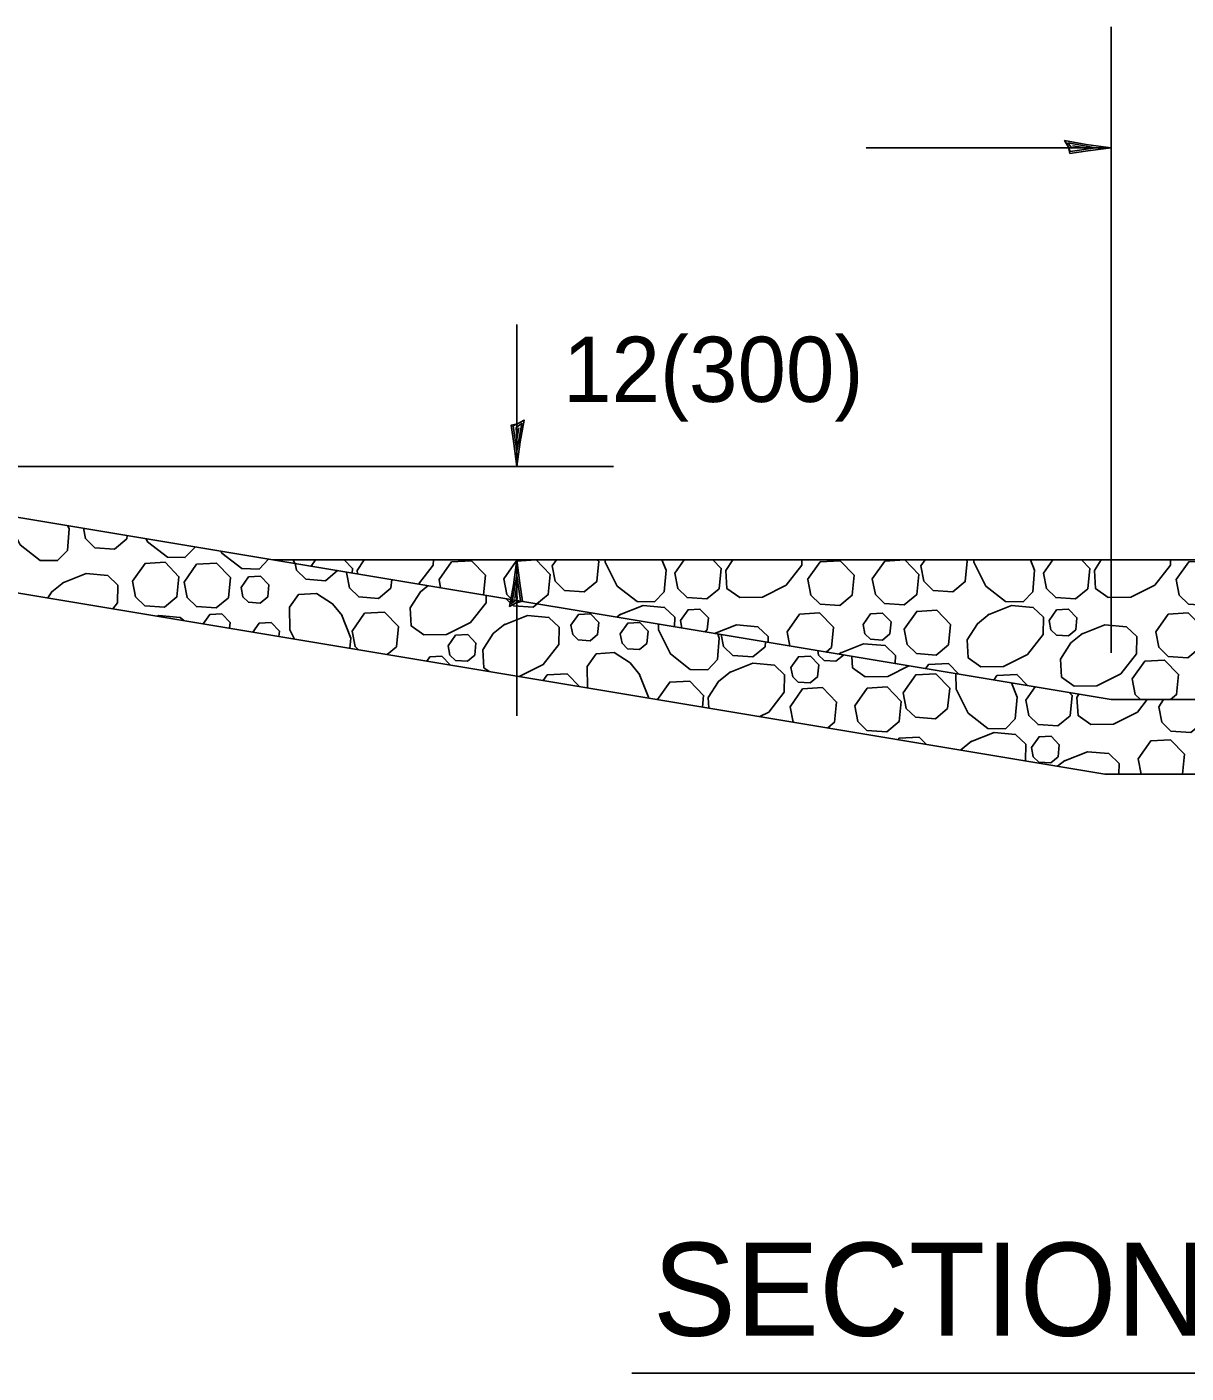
# Model space of a CAD drawing. Extents: x 99735 to 110633, y 79090 to 87272.
# Drawn here: x 100427.8 to 100552.2, y 84639.6 to 84784.1 of the extents above; entities that cross this region are included whole.
import ezdxf

# ---------------------------------------------------------------- set-up
doc = ezdxf.new("R2010")
doc.units = 0
doc.layers.add('Sheets_General Details', color=7, linetype='Continuous')

msp = doc.modelspace()

# ---------------------------------------------------------------- linework, layer by layer
at = {"layer": 'Sheets_General Details'}
for p, q in [((100544.16, 84716.89), (100544.16, 84784.07)), ((100544.16, 84771.11), (100517.88, 84771.11)), ((100480.35, 84736.89), (100480.35, 84752.13)), ((100544.16, 84711.89), (100374.43, 84740.17)), ((100404.16, 84736.89), (100490.73, 84736.89)), ((100543.5, 84703.89), (100392.85, 84728.99)), ((100454.16, 84726.89), (100654.16, 84726.89)), ((100480.35, 84726.89), (100480.35, 84710.15)), ((100554.16, 84711.89), (100544.16, 84711.89)), ((100554.16, 84703.89), (100543.5, 84703.89)), ((100492.71, 84639.62), (100614.27, 84639.62))]:
    msp.add_line(p, q, dxfattribs=at)
for points in [[(100539.57, 84771.17), (100539.73, 84770.49), (100541.67, 84770.78), (100544.16, 84771.11), (100541.5, 84771.47), (100539.16, 84771.88), (100539.57, 84771.17), (100539.78, 84770.72), (100542.49, 84771.11), (100539.52, 84771.63), (100539.96, 84771.05), (100541.21, 84771.13), (100540.01, 84771.31)], [(100480.42, 84741.48), (100479.74, 84741.32), (100480.03, 84739.38), (100480.35, 84736.89), (100480.72, 84739.55), (100481.13, 84741.89), (100480.42, 84741.48), (100479.97, 84741.27), (100480.36, 84738.56), (100480.88, 84741.52), (100480.3, 84741.09), (100480.37, 84739.84), (100480.56, 84741.04)], [(100432.16, 84730.55), (100432.3, 84730.21), (100432.1, 84727.9), (100431.06, 84726.8), (100429.18, 84726.83), (100427.05, 84728.5), (100425.76, 84731.08), (100425.75, 84731.62)], [(100438.52, 84729.49), (100438.49, 84729.14), (100437.16, 84728.04), (100435.04, 84728.19), (100434.04, 84729.16), (100433.83, 84730.27)], [(100445.77, 84728.28), (100445.77, 84728.22), (100444.72, 84727.12), (100442.85, 84727.16), (100440.72, 84728.83), (100440.55, 84729.15)], [(100453.7, 84726.96), (100452.69, 84725.9), (100450.82, 84725.94), (100448.69, 84727.61), (100448.58, 84727.82)], [(100439.1, 84724.58), (100440.44, 84726.5), (100442.59, 84726.62), (100444.08, 84725.07), (100443.87, 84722.9), (100442.54, 84721.8), (100440.42, 84721.95), (100439.42, 84722.92), (100439.1, 84724.58)], [(100444.63, 84724.5), (100445.97, 84726.42), (100448.12, 84726.54), (100449.61, 84724.99), (100449.4, 84722.82), (100448.07, 84721.72), (100445.95, 84721.87), (100444.96, 84722.84), (100444.63, 84724.5)], [(100456.36, 84726.89), (100456.52, 84726.49)], [(100461.12, 84725.73), (100459.83, 84724.65), (100457.71, 84724.8), (100456.71, 84725.77), (100456.57, 84726.48)], [(100458.26, 84726.2), (100458.74, 84726.89)], [(100461.83, 84726.89), (100462.73, 84725.96), (100462.68, 84725.47)], [(100463.24, 84725.37), (100463.22, 84725.74), (100463.95, 84726.89)], [(100471.4, 84726.89), (100471.39, 84726.3), (100469.81, 84724.28)], [(100472.01, 84724.76), (100473.36, 84726.67), (100475.5, 84726.79), (100476.99, 84725.25), (100476.78, 84723.12)], [(100478.95, 84724.84), (100480.29, 84726.75), (100482.44, 84726.87), (100483.93, 84725.33), (100483.72, 84723.16), (100482.52, 84722.16)], [(100480.29, 84722.29), (100480.97, 84722.45), (100480.68, 84724.39), (100480.35, 84726.89), (100479.99, 84724.22), (100479.58, 84721.89), (100480.29, 84722.29), (100480.74, 84722.5), (100480.35, 84725.21), (100479.83, 84722.25), (100480.41, 84722.68), (100480.33, 84723.93), (100480.15, 84722.73)], [(100484.16, 84726.24), (100484.62, 84726.89)], [(100489, 84726.89), (100489.15, 84726.73), (100488.93, 84724.56), (100487.6, 84723.46), (100485.48, 84723.61), (100484.49, 84724.58), (100484.16, 84726.24)], [(100495.94, 84726.89), (100496.38, 84725.77), (100496.18, 84723.46), (100495.13, 84722.37), (100493.26, 84722.4), (100491.13, 84724.07), (100489.84, 84726.64), (100489.84, 84726.89)], [(100497.32, 84725.47), (100498.31, 84726.89)], [(100501.4, 84726.89), (100502.3, 84725.96), (100502.08, 84723.79), (100500.76, 84722.69), (100498.64, 84722.84), (100497.64, 84723.81), (100497.32, 84725.47)], [(100510.97, 84726.89), (100510.96, 84726.3), (100509.29, 84724.17), (100506.72, 84722.88), (100504.29, 84722.83), (100502.92, 84723.81), (100502.79, 84725.74), (100503.53, 84726.89)], [(100511.58, 84724.76), (100512.93, 84726.67), (100515.08, 84726.79), (100516.57, 84725.25), (100516.35, 84723.08), (100515.03, 84721.98), (100512.91, 84722.13), (100511.91, 84723.1), (100511.59, 84724.76)], [(100518.52, 84724.84), (100519.87, 84726.75), (100522.01, 84726.87), (100523.51, 84725.33), (100523.29, 84723.16), (100521.96, 84722.05), (100519.84, 84722.21), (100518.85, 84723.18), (100518.52, 84724.84)], [(100523.74, 84726.24), (100524.19, 84726.89)], [(100528.57, 84726.89), (100528.72, 84726.73), (100528.5, 84724.56), (100527.18, 84723.46), (100525.06, 84723.61), (100524.06, 84724.58), (100523.74, 84726.24)], [(100535.51, 84726.89), (100535.95, 84725.77), (100535.75, 84723.46), (100534.71, 84722.37), (100532.83, 84722.4), (100530.7, 84724.07), (100529.41, 84726.64), (100529.41, 84726.89)], [(100536.89, 84725.47), (100537.89, 84726.89)], [(100540.98, 84726.89), (100541.87, 84725.96), (100541.66, 84723.79), (100540.33, 84722.69), (100538.21, 84722.84), (100537.22, 84723.81), (100536.89, 84725.47)], [(100550.54, 84726.89), (100550.53, 84726.3), (100548.87, 84724.17), (100546.29, 84722.88), (100543.86, 84722.83), (100542.5, 84723.81), (100542.37, 84725.74), (100543.1, 84726.89)], [(100551.16, 84724.76), (100552.5, 84726.67), (100554.65, 84726.79), (100556.14, 84725.25), (100555.93, 84723.08), (100554.6, 84721.98), (100552.48, 84722.13), (100551.48, 84723.1), (100551.16, 84724.76)], [(100430.01, 84722.8), (100430.43, 84723.46), (100431.7, 84724.47)], [(100431.6, 84724.41), (100434.11, 84725.41), (100436.43, 84725.21), (100437.52, 84724.16), (100437.49, 84722.29), (100436.98, 84721.64)], [(100450.75, 84723.91), (100451.55, 84725.06), (100452.84, 84725.13), (100453.74, 84724.2), (100453.61, 84722.9), (100452.81, 84722.24), (100451.54, 84722.33), (100450.94, 84722.91), (100450.75, 84723.91)], [(100462.07, 84725.53), (100462.09, 84725.56)], [(100466.93, 84724.76), (100466.84, 84723.85), (100465.51, 84722.75), (100463.39, 84722.9), (100462.39, 84723.87), (100462.07, 84725.53)], [(100472.18, 84723.88), (100472.01, 84724.76)], [(100479.86, 84722.6), (100479.27, 84723.18), (100478.95, 84724.84)], [(100456.47, 84718.39), (100455.98, 84719.36), (100455.94, 84721.79), (100456.91, 84723.16), (100458.85, 84723.29), (100460.57, 84722.18), (100461.59, 84720.91)], [(100477.08, 84723.07), (100477.06, 84722.29), (100475.4, 84720.16), (100472.82, 84718.87), (100470.39, 84718.83), (100469.03, 84719.8), (100468.9, 84721.73), (100470.01, 84723.46), (100470.82, 84724.11)], [(100482.54, 84722.16), (100482.11, 84721.8), (100480, 84721.95), (100479.22, 84722.71)], [(100491.39, 84720.98), (100493.91, 84721.98), (100496.22, 84721.78), (100497.32, 84720.73), (100497.3, 84719.7)], [(100497.93, 84720.39), (100498.74, 84721.53), (100500.02, 84721.61), (100500.92, 84720.68), (100500.79, 84719.38), (100500.53, 84719.16)], [(100521.94, 84719.45), (100523.29, 84721.36), (100525.44, 84721.48), (100526.93, 84719.94), (100526.71, 84717.77), (100525.39, 84716.67), (100523.27, 84716.82), (100522.27, 84717.79), (100521.95, 84719.45)], [(100530.97, 84720.98), (100533.48, 84721.98), (100535.79, 84721.78), (100536.89, 84720.73), (100536.86, 84718.86), (100535.19, 84716.73), (100532.61, 84715.44), (100530.19, 84715.4), (100528.82, 84716.37), (100528.69, 84718.3), (100529.8, 84720.03), (100531.07, 84721.04)], [(100537.5, 84720.39), (100538.31, 84721.53), (100539.6, 84721.61), (100540.49, 84720.68), (100540.36, 84719.38), (100539.57, 84718.72), (100538.3, 84718.81), (100537.7, 84719.39), (100537.5, 84720.39)], [(100441.75, 84720.84), (100441.92, 84720.91), (100444.23, 84720.71), (100444.59, 84720.37)], [(100446.69, 84720.02), (100447.39, 84721.02), (100448.68, 84721.1), (100449.58, 84720.17), (100449.52, 84719.55)], [(100452.02, 84719.13), (100452.69, 84720.08), (100453.98, 84720.15), (100454.87, 84719.22), (100454.82, 84718.67)], [(100461.52, 84721.01), (100462.52, 84718.49), (100462.43, 84717.4)], [(100462.67, 84719.24), (100464.01, 84721.15), (100466.16, 84721.27), (100467.65, 84719.73), (100467.43, 84717.56), (100466.44, 84716.73)], [(100477.39, 84714.9), (100476.83, 84715.3), (100476.7, 84717.24), (100477.81, 84718.97), (100479.08, 84719.98)], [(100478.98, 84719.92), (100481.49, 84720.91), (100483.8, 84720.71), (100484.9, 84719.67), (100484.87, 84717.79), (100483.2, 84715.66), (100480.62, 84714.38), (100480.56, 84714.38)], [(100486.16, 84719.88), (100486.97, 84721.02), (100488.26, 84721.1), (100489.15, 84720.17), (100489.02, 84718.87), (100488.23, 84718.21), (100486.95, 84718.3), (100486.36, 84718.88), (100486.16, 84719.88)], [(100491.1, 84720.73), (100491.49, 84721.04)], [(100491.46, 84718.93), (100492.26, 84720.08), (100493.55, 84720.15), (100494.45, 84719.22), (100494.32, 84717.92), (100493.52, 84717.26), (100492.25, 84717.35), (100491.65, 84717.93), (100491.46, 84718.93)], [(100501.92, 84718.93), (100502.09, 84718.49), (100501.89, 84716.18), (100500.85, 84715.09), (100498.98, 84715.12), (100496.84, 84716.79), (100495.56, 84719.36), (100495.55, 84719.99)], [(100498.09, 84719.56), (100497.93, 84720.39)], [(100509.38, 84719.16), (100510.72, 84721.07), (100512.87, 84721.19), (100514.36, 84719.65), (100514.15, 84717.48), (100513.56, 84716.99)], [(100517.54, 84719.95), (100518.34, 84721.09), (100519.63, 84721.17), (100520.53, 84720.24), (100520.4, 84718.94), (100519.6, 84718.28), (100518.33, 84718.37), (100517.73, 84718.95), (100517.54, 84719.94)], [(100548.95, 84719.16), (100550.3, 84721.07), (100552.44, 84721.19), (100553.94, 84719.65), (100553.72, 84717.48), (100552.4, 84716.38), (100550.28, 84716.53), (100549.28, 84717.5), (100548.95, 84719.16)], [(100463.33, 84717.25), (100462.99, 84717.58), (100462.67, 84719.24)], [(100472.98, 84717.67), (100473.79, 84718.82), (100475.08, 84718.89), (100475.97, 84717.96), (100475.84, 84716.66), (100475.05, 84716), (100473.78, 84716.09), (100473.18, 84716.67), (100472.98, 84717.67)], [(100501.59, 84718.98), (100503.93, 84719.91), (100506.24, 84719.71), (100507.34, 84718.67), (100507.33, 84718.03)], [(100507.06, 84718.07), (100507.01, 84717.56), (100505.68, 84716.46), (100503.56, 84716.61), (100502.56, 84717.58), (100502.31, 84718.86)], [(100509.68, 84717.63), (100509.38, 84719.16)], [(100540.99, 84718.91), (100543.5, 84719.91), (100545.81, 84719.71), (100546.91, 84718.67), (100546.88, 84716.79), (100545.21, 84714.66), (100542.63, 84713.37), (100540.21, 84713.33), (100538.84, 84714.3), (100538.71, 84716.24), (100539.82, 84717.97), (100541.09, 84718.98)], [(100515.42, 84716.68), (100515.42, 84716.66), (100514.62, 84716), (100513.35, 84716.09), (100512.75, 84716.67), (100512.66, 84717.14)], [(100515.08, 84716.88), (100517.59, 84717.88), (100519.9, 84717.68), (100521, 84716.63), (100520.99, 84715.75)], [(100470.69, 84716.02), (100471.02, 84716.49), (100472.3, 84716.56), (100473.2, 84715.63), (100473.2, 84715.6)], [(100487.95, 84713.14), (100487.91, 84715.45), (100488.88, 84716.81), (100490.81, 84716.94), (100492.54, 84715.83), (100493.55, 84714.56)], [(100503.18, 84714.79), (100505.7, 84715.79), (100508.01, 84715.59), (100509.1, 84714.55), (100509.07, 84712.67), (100507.4, 84710.54), (100506.44, 84710.06)], [(100509.78, 84715.34), (100510.59, 84716.49), (100511.88, 84716.56), (100512.77, 84715.63), (100512.64, 84714.33), (100511.85, 84713.67), (100510.58, 84713.76), (100509.98, 84714.34), (100509.78, 84715.34)], [(100514.94, 84716.76), (100515.18, 84716.94)], [(100522.45, 84715.5), (100520.2, 84714.38), (100517.77, 84714.33), (100516.4, 84715.3), (100516.32, 84716.53)], [(100524.25, 84715.2), (100524.55, 84715.64), (100526.7, 84715.76), (100527.81, 84714.61)], [(100546.42, 84714.1), (100547.77, 84716.01), (100549.91, 84716.13), (100551.41, 84714.59), (100551.19, 84712.42), (100550.55, 84711.89)], [(100483.2, 84713.94), (100483.62, 84714.53), (100485.76, 84714.65), (100487.08, 84713.29)], [(100493.49, 84714.66), (100494.49, 84712.15), (100494.48, 84712.06)], [(100500.98, 84710.97), (100500.9, 84712.11), (100502.01, 84713.84), (100503.28, 84714.86)], [(100521.85, 84712.62), (100523.19, 84714.53), (100525.34, 84714.65), (100526.83, 84713.1), (100526.61, 84710.94), (100525.29, 84709.83), (100523.17, 84709.99), (100522.17, 84710.95), (100521.85, 84712.62)], [(100533.46, 84713.67), (100534.06, 84712.15), (100533.86, 84709.84), (100532.82, 84708.74), (100530.94, 84708.78), (100528.81, 84710.44), (100527.52, 84713.02), (100527.49, 84714.66)], [(100531.57, 84713.98), (100531.9, 84714.46), (100534.05, 84714.59), (100535.22, 84713.38)], [(100495.46, 84711.89), (100496.77, 84713.76), (100498.92, 84713.88), (100500.41, 84712.33), (100500.29, 84711.09)], [(100509.69, 84711.13), (100511.04, 84713.05), (100513.19, 84713.17), (100514.68, 84711.62), (100514.46, 84709.45), (100513.73, 84708.85)], [(100516.63, 84711.21), (100517.98, 84713.13), (100520.12, 84713.25), (100521.61, 84711.7), (100521.4, 84709.53), (100520.07, 84708.43), (100517.95, 84708.58), (100516.96, 84709.55), (100516.63, 84711.21)], [(100535, 84711.84), (100535.99, 84713.25)], [(100547.32, 84711.89), (100546.75, 84712.44), (100546.42, 84714.1)], [(100539.7, 84712.63), (100539.98, 84712.33), (100539.77, 84710.16), (100538.44, 84709.06), (100536.32, 84709.21), (100535.32, 84710.18), (100535, 84711.84)], [(100548.03, 84711.89), (100546.98, 84710.54), (100544.4, 84709.25), (100541.97, 84709.21), (100540.61, 84710.18), (100540.48, 84712.11), (100540.7, 84712.46)], [(100549.27, 84711.13), (100549.8, 84711.89)], [(100554, 84711.89), (100554.25, 84711.62), (100554.04, 84709.45), (100552.71, 84708.35), (100550.59, 84708.5), (100549.59, 84709.47), (100549.27, 84711.13)], [(100510.03, 84709.46), (100510.02, 84709.47), (100509.7, 84711.13)], [(100521.29, 84707.59), (100521.4, 84707.74), (100523.54, 84707.86), (100524.29, 84707.09)], [(100527.99, 84706.47), (100529.18, 84707.42)], [(100529.08, 84707.35), (100531.59, 84708.35), (100533.9, 84708.15), (100535, 84707.11), (100534.97, 84705.31)], [(100535.61, 84706.76), (100536.42, 84707.91), (100537.71, 84707.98), (100538.6, 84707.05), (100538.47, 84705.75), (100537.68, 84705.09), (100536.41, 84705.18), (100535.81, 84705.76), (100535.61, 84706.76)], [(100547.06, 84705.53), (100548.41, 84707.45), (100550.55, 84707.57), (100552.05, 84706.02), (100551.83, 84703.89)], [(100539.1, 84705.29), (100541.61, 84706.29), (100543.92, 84706.09), (100545.02, 84705.04), (100545, 84703.89)], [(100547.38, 84703.89), (100547.06, 84705.53)], [(100538.42, 84704.73), (100539.2, 84705.35)]]:
    msp.add_lwpolyline(points, dxfattribs=at)

# ---------------------------------------------------------------- texts
for s, height, p in [('12(300)', 7, (100485.31, 84743.83)), ('SECTION B - B', 10, (100494.96, 84643.62))]:
    msp.add_text(s, height=height, dxfattribs=at).set_placement(p)

doc.saveas('drawing.dxf')
